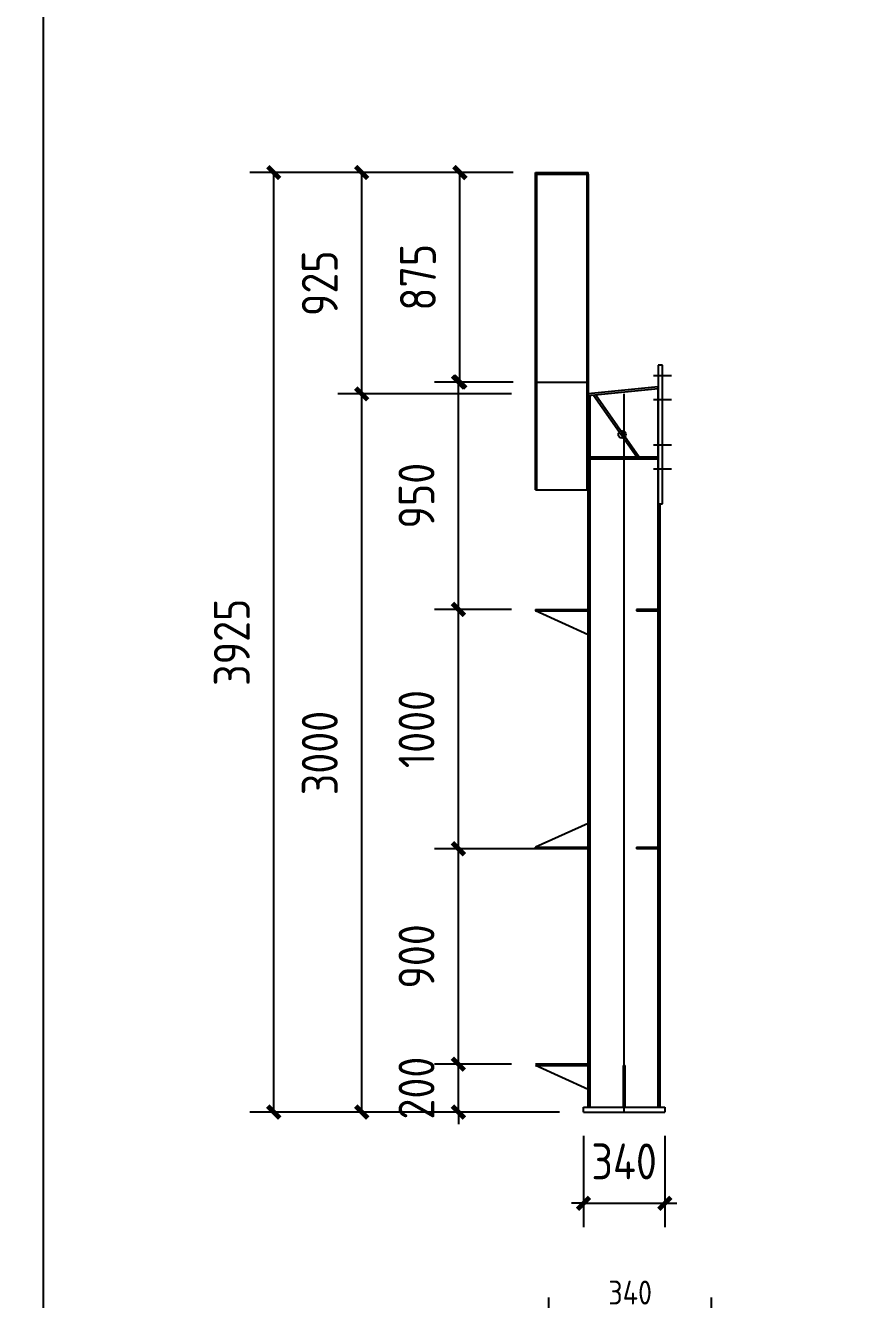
# Model space of a CAD drawing. Extents: x 533809 to 747315, y -17138 to 180511.
# Drawn here: x 640314 to 643759, y 123992 to 129315 of the extents above; entities that cross this region are included whole.
import ezdxf

# ---------------------------------------------------------------- set-up
doc = ezdxf.new("R2010")
doc.units = 0
doc.header["$LTSCALE"] = 1000
doc.header["$MEASUREMENT"] = 0
doc.layers.add('AXIS', color=3, linetype='Continuous')
doc.layers.add('DOTE', color=1, linetype='Continuous')
doc.styles.get("Standard").update_dxf_attribs({"font": 'gbenor.shx', "bigfont": 'gbcbig.shx'})
doc.dimstyles.get("Standard").update_dxf_attribs({"dimscale": 100, "dimtxt": 3.5, "dimasz": 1, "dimexe": 2.5, "dimexo": 3, "dimgap": 1.5, "dimtad": 1, "dimdec": 0, "dimzin": 0, "dimdsep": 46, "dimtxsty": 'Standard', "dimblk": 'ARCHTICK', "dimcen": 0.09, "dimadec": 0, "dimazin": 0, "dimtfac": 1, "dimtdec": 0, "dimtix": 1, "dimtmove": 2, "dimatfit": 3, "dimfxl": 1, "dimtolj": 1, "dimtzin": 0, "dimarcsym": 0})

# ---------------------------------------------------------------- blocks, each defined once
blk = doc.blocks.new('_ArchTick')
at = {"color": 0, "linetype": 'ByBlock', "const_width": 0.4}
blk.add_lwpolyline([(-0.5, -0.5), (0.5, 0.5)], dxfattribs=at)
blk = doc.blocks.new('*D710')
at = {"layer": 'AXIS', "color": 3, "lineweight": -2}
for p, q in [((642343.6, 126875.4), (642021.5, 126875.4)), ((642121.5, 125875.4), (642121.5, 126875.4)), ((642563.6, 125875.4), (642021.5, 125875.4))]:
    blk.add_line(p, q, dxfattribs=at)
at = {"layer": 'Defpoints', "color": 0}
for p in [(642121.5, 126875.4), (642443.6, 126875.4), (642663.6, 125875.4)]:
    blk.add_point(p, dxfattribs=at)
at = {"layer": 'AXIS', "color": 3, "lineweight": -2, "xscale": 50, "yscale": 50, "zscale": 50}
for p, rotation in [((642121.5, 126875.4), 90), ((642121.5, 125875.4), 270)]:
    blk.add_blockref('_ArchTick', p, dxfattribs=dict(at, rotation=rotation))
at = {"layer": 'AXIS', "color": 0, "insert": (641946.5, 126375.4), "char_height": 150, "attachment_point": 5, "rotation": 90}
blk.add_mtext('\\A1;1000', dxfattribs=at)
blk = doc.blocks.new('*D671')
at = {"layer": 'AXIS', "color": 3, "lineweight": -2}
for p, q in [((642343.6, 127775.4), (641617.6, 127775.4)), ((641717.6, 124775.4), (641717.6, 127775.4)), ((642543.6, 124775.4), (641617.6, 124775.4))]:
    blk.add_line(p, q, dxfattribs=at)
at = {"layer": 'Defpoints', "color": 0}
for p in [(641717.6, 127775.4), (642443.6, 127775.4), (642643.6, 124775.4)]:
    blk.add_point(p, dxfattribs=at)
at = {"layer": 'AXIS', "color": 3, "lineweight": -2, "xscale": 50, "yscale": 50, "zscale": 50}
for p, rotation in [((641717.6, 127775.4), 90), ((641717.6, 124775.4), 270)]:
    blk.add_blockref('_ArchTick', p, dxfattribs=dict(at, rotation=rotation))
at = {"layer": 'AXIS', "color": 0, "insert": (641542.6, 126275.4), "char_height": 150, "attachment_point": 5, "rotation": 90}
blk.add_mtext('\\A1;3000', dxfattribs=at)
blk = doc.blocks.new('*D672')
at = {"layer": 'AXIS', "color": 3, "lineweight": -2}
for p, q in [((642343.6, 128700.4), (641617.6, 128700.4)), ((641717.6, 127775.4), (641717.6, 128700.4)), ((642343.6, 127775.4), (641617.6, 127775.4))]:
    blk.add_line(p, q, dxfattribs=at)
at = {"layer": 'Defpoints', "color": 0}
for p in [(641717.6, 128700.4), (642443.6, 128700.4), (642443.6, 127775.4)]:
    blk.add_point(p, dxfattribs=at)
at = {"layer": 'AXIS', "color": 3, "lineweight": -2, "xscale": 50, "yscale": 50, "zscale": 50}
for p, rotation in [((641717.6, 128700.4), 90), ((641717.6, 127775.4), 270)]:
    blk.add_blockref('_ArchTick', p, dxfattribs=dict(at, rotation=rotation))
at = {"layer": 'AXIS', "color": 0, "insert": (641542.6, 128237.9), "char_height": 150, "attachment_point": 5, "rotation": 90}
blk.add_mtext('\\A1;925', dxfattribs=at)
blk = doc.blocks.new('*D673')
at = {"layer": 'AXIS', "color": 3, "lineweight": -2}
for p, q in [((642343.6, 128700.4), (641250.4, 128700.4)), ((641350.4, 124775.4), (641350.4, 128700.4)), ((642543.6, 124775.4), (641250.4, 124775.4))]:
    blk.add_line(p, q, dxfattribs=at)
at = {"layer": 'Defpoints', "color": 0}
for p in [(641350.4, 128700.4), (642443.6, 128700.4), (642643.6, 124775.4)]:
    blk.add_point(p, dxfattribs=at)
at = {"layer": 'AXIS', "color": 3, "lineweight": -2, "xscale": 50, "yscale": 50, "zscale": 50}
for p, rotation in [((641350.4, 128700.4), 90), ((641350.4, 124775.4), 270)]:
    blk.add_blockref('_ArchTick', p, dxfattribs=dict(at, rotation=rotation))
at = {"layer": 'AXIS', "color": 0, "insert": (641175.4, 126737.9), "char_height": 150, "attachment_point": 5, "rotation": 90}
blk.add_mtext('\\A1;3925', dxfattribs=at)
blk = doc.blocks.new('*D674')
at = {"layer": 'AXIS', "color": 3, "lineweight": -2}
for p, q in [((642643.6, 124675.4), (642643.6, 124294.1)), ((642983.6, 124675.4), (642983.6, 124294.1)), ((642643.6, 124394.1), (642593.6, 124394.1)), ((642643.6, 124394.1), (642983.6, 124394.1)), ((642983.6, 124394.1), (643033.6, 124394.1))]:
    blk.add_line(p, q, dxfattribs=at)
at = {"layer": 'Defpoints', "color": 0}
for p in [(642643.6, 124775.4), (642983.6, 124775.4), (642983.6, 124394.1)]:
    blk.add_point(p, dxfattribs=at)
at = {"layer": 'AXIS', "color": 3, "lineweight": -2, "xscale": 50, "yscale": 50, "zscale": 50}
blk.add_blockref('_ArchTick', (642643.6, 124394.1), dxfattribs=at)
at = {"layer": 'AXIS', "color": 3, "lineweight": -2, "xscale": 50, "yscale": 50, "zscale": 50, "rotation": 180}
blk.add_blockref('_ArchTick', (642983.6, 124394.1), dxfattribs=at)
at = {"layer": 'AXIS', "color": 0, "insert": (642813.6, 124569.1), "char_height": 150, "attachment_point": 5}
blk.add_mtext('\\A1;340', dxfattribs=at)
blk = doc.blocks.new('*D657')
at = {"layer": 'AXIS', "color": 3, "lineweight": -2}
for p, q in [((642343.6, 127825.4), (642021.5, 127825.4)), ((642121.5, 126875.4), (642121.5, 127825.4)), ((642343.6, 126875.4), (642021.5, 126875.4))]:
    blk.add_line(p, q, dxfattribs=at)
at = {"layer": 'Defpoints', "color": 0}
for p in [(642121.5, 127825.4), (642443.6, 127825.4), (642443.6, 126875.4)]:
    blk.add_point(p, dxfattribs=at)
at = {"layer": 'AXIS', "color": 3, "lineweight": -2, "xscale": 50, "yscale": 50, "zscale": 50}
for p, rotation in [((642121.5, 127825.4), 90), ((642121.5, 126875.4), 270)]:
    blk.add_blockref('_ArchTick', p, dxfattribs=dict(at, rotation=rotation))
at = {"layer": 'AXIS', "color": 0, "insert": (641946.5, 127350.4), "char_height": 150, "attachment_point": 5, "rotation": 90}
blk.add_mtext('\\A1;950', dxfattribs=at)
blk = doc.blocks.new('*D687')
at = {"color": 3, "lineweight": -2}
for p, q in [((642498.7, 123905), (642498.7, 124001.2)), ((643178.7, 123905), (643178.7, 124001.2)), ((643178.7, 123951.2), (642498.7, 123951.2))]:
    blk.add_line(p, q, dxfattribs=at)
at = {"layer": 'Defpoints', "color": 0}
for p in [(642498.7, 123951.2), (642498.7, 123885), (643178.7, 123885)]:
    blk.add_point(p, dxfattribs=at)
at = {"color": 3, "lineweight": -2, "xscale": 10, "yscale": 10, "zscale": 10, "rotation": 180}
blk.add_blockref('_ArchTick', (642498.7, 123951.2), dxfattribs=at)
at = {"color": 3, "lineweight": -2, "xscale": 10, "yscale": 10, "zscale": 10}
blk.add_blockref('_ArchTick', (643178.7, 123951.2), dxfattribs=at)
at = {"color": 0, "insert": (642838.7, 124021.2), "char_height": 100, "attachment_point": 5}
blk.add_mtext('\\A1;340', dxfattribs=at)
blk = doc.blocks.new('*D1772')
at = {"layer": 'AXIS', "color": 3, "lineweight": -2}
for p, q in [((642343.6, 125875.4), (642021.5, 125875.4)), ((642121.5, 124975.4), (642121.5, 125875.4)), ((642343.6, 124975.4), (642021.5, 124975.4))]:
    blk.add_line(p, q, dxfattribs=at)
at = {"layer": 'Defpoints', "color": 0}
for p in [(642121.5, 125875.4), (642443.6, 125875.4), (642443.6, 124975.4)]:
    blk.add_point(p, dxfattribs=at)
at = {"layer": 'AXIS', "color": 3, "lineweight": -2, "xscale": 50, "yscale": 50, "zscale": 50}
for p, rotation in [((642121.5, 125875.4), 90), ((642121.5, 124975.4), 270)]:
    blk.add_blockref('_ArchTick', p, dxfattribs=dict(at, rotation=rotation))
at = {"layer": 'AXIS', "color": 0, "insert": (641946.5, 125425.4), "char_height": 150, "attachment_point": 5, "rotation": 90}
blk.add_mtext('\\A1;900', dxfattribs=at)
blk = doc.blocks.new('*D1773')
at = {"layer": 'AXIS', "color": 3, "lineweight": -2}
for p, q in [((642121.5, 124975.4), (642121.5, 125025.4)), ((642343.6, 124975.4), (642021.5, 124975.4)), ((642121.5, 124775.4), (642121.5, 124975.4)), ((642543.6, 124775.4), (642021.5, 124775.4)), ((642121.5, 124775.4), (642121.5, 124725.4))]:
    blk.add_line(p, q, dxfattribs=at)
at = {"layer": 'Defpoints', "color": 0}
for p in [(642121.5, 124975.4), (642443.6, 124975.4), (642643.6, 124775.4)]:
    blk.add_point(p, dxfattribs=at)
at = {"layer": 'AXIS', "color": 3, "lineweight": -2, "xscale": 50, "yscale": 50, "zscale": 50}
for p, rotation in [((642121.5, 124975.4), 270), ((642121.5, 124775.4), 90)]:
    blk.add_blockref('_ArchTick', p, dxfattribs=dict(at, rotation=rotation))
at = {"layer": 'AXIS', "color": 0, "insert": (641946.5, 124875.4), "char_height": 150, "attachment_point": 5, "rotation": 90}
blk.add_mtext('\\A1;200', dxfattribs=at)
blk = doc.blocks.new('*D2663')
at = {"layer": 'AXIS', "color": 3, "lineweight": -2}
for p, q in [((642349.6, 128700.4), (642027.5, 128700.4)), ((642127.5, 127825.4), (642127.5, 128700.4)), ((642349.6, 127825.4), (642027.5, 127825.4))]:
    blk.add_line(p, q, dxfattribs=at)
at = {"layer": 'Defpoints', "color": 0}
for p in [(642127.5, 128700.4), (642449.6, 128700.4), (642449.6, 127825.4)]:
    blk.add_point(p, dxfattribs=at)
at = {"layer": 'AXIS', "color": 3, "lineweight": -2, "xscale": 50, "yscale": 50, "zscale": 50}
for p, rotation in [((642127.5, 128700.4), 90), ((642127.5, 127825.4), 270)]:
    blk.add_blockref('_ArchTick', p, dxfattribs=dict(at, rotation=rotation))
at = {"layer": 'AXIS', "color": 0, "insert": (641952.5, 128262.9), "char_height": 150, "attachment_point": 5, "rotation": 90}
blk.add_mtext('\\A1;875', dxfattribs=at)

msp = doc.modelspace()

# ---------------------------------------------------------------- linework, layer by layer
at = {"color": 2}
for p, q in [((642443.6, 128700.4), (642663.6, 128700.4)), ((642443.6, 128694.4), (642443.6, 128700.4)), ((642443.6, 128694.4), (642663.6, 128694.4)), ((642663.6, 128694.4), (642663.6, 128700.4)), ((642973.6, 127896.4), (642955.6, 127896.4)), ((642955.6, 127896.4), (642955.6, 127316.4)), ((643011.6, 127851.4), (642935.6, 127851.4)), ((642663.6, 127775.4), (642663.6, 127375.4)), ((643011.6, 127751.4), (642935.6, 127751.4)), ((643011.6, 127561.4), (642935.6, 127561.4)), ((643011.6, 127461.4), (642935.6, 127461.4)), ((642955.6, 127316.4), (642973.6, 127316.4)), ((642443.6, 126875.4), (642443.6, 126869.4)), ((642443.6, 126875.4), (642663.6, 126875.4)), ((642443.6, 126869.4), (642663.6, 126869.4)), ((642663.6, 126769.4), (642443.6, 126869.4)), ((642663.6, 126869.4), (642663.6, 126769.4)), ((642955.6, 126875.4), (642865.6, 126875.4)), ((642865.6, 126875.4), (642865.6, 126869.4)), ((642865.6, 126869.4), (642955.6, 126869.4)), ((642663.6, 125981.4), (642443.6, 125881.4)), ((642663.6, 125881.4), (642663.6, 125981.4)), ((642443.6, 125875.4), (642443.6, 125881.4)), ((642443.6, 125881.4), (642663.6, 125881.4)), ((642663.6, 125875.4), (642443.6, 125875.4)), ((642865.6, 125881.4), (642955.6, 125881.4)), ((642865.6, 125881.4), (642865.6, 125875.4)), ((642955.6, 125875.4), (642865.6, 125875.4)), ((642663.6, 124975.4), (642443.6, 124975.4)), ((642443.6, 124969.4), (642663.6, 124969.4)), ((642663.6, 124869.4), (642443.6, 124969.4)), ((642663.6, 124969.4), (642663.6, 124869.4)), ((642809.6, 124969.4), (642809.6, 124795.4)), ((642817.6, 124795.4), (642817.6, 124969.4)), ((642643.6, 124775.4), (642643.6, 124795.4)), ((642643.6, 124795.4), (642983.6, 124795.4)), ((642643.6, 124775.4), (642983.6, 124775.4)), ((642809.6, 124795.4), (642817.6, 124795.4)), ((642983.6, 124795.4), (642983.6, 124775.4))]:
    msp.add_line(p, q, dxfattribs=at)
at = {"color": 4}
for p, q in [((642443.6, 127375.4), (642443.6, 128694.4)), ((642449.6, 127375.4), (642449.6, 128694.4)), ((642657.6, 128694.4), (642657.6, 127375.4)), ((642663.6, 128694.4), (642663.6, 127375.4)), ((642443.6, 127375.4), (642663.6, 127375.4))]:
    msp.add_line(p, q, dxfattribs=at)
for p, q in [((642443.6, 127825.4), (642663.6, 127825.4)), ((642955.6, 127804.6), (642663.6, 127775.4)), ((642955.6, 127796.6), (642663.6, 127767.4)), ((642865.9, 127511.1), (642686, 127769.6)), ((642875.6, 127511.1), (642695.1, 127770.5)), ((642955.6, 127511.1), (642671.6, 127511.1)), ((642955.6, 127503.1), (642671.6, 127503.1)), ((642955.6, 127511.1), (642855.6, 127511.1)), ((642809.6, 124969.4), (642817.6, 124969.4))]:
    msp.add_line(p, q)
for points in [[(595839.1, 108862.3), (640389.1, 108862.3), (640389.1, 140362.3), (595839.1, 140362.3)], [(640389.1, 129862.3), (652269.1, 129862.3), (652269.1, 121462.3), (640389.1, 121462.3)]]:
    msp.add_lwpolyline(points, close=True)
msp.add_circle((642804.8, 127605.9), 15.5)
at = {"layer": 'DOTE', "color": 2}
msp.add_line((642973.6, 127316.4), (642973.6, 127896.4), dxfattribs=at)
at = {"layer": 'DOTE', "color": 0}
for p, q in [((642955.6, 124795.4), (642955.6, 127804.6)), ((642663.6, 124795.4), (642663.6, 127775.4)), ((642671.6, 124795.4), (642671.6, 127768.2)), ((642963.6, 124795.4), (642963.6, 127316.4))]:
    msp.add_line(p, q, dxfattribs=at)
at = {"layer": 'DOTE'}
msp.add_line((642813.6, 124775.4), (642813.6, 127775.4), dxfattribs=at)

# ---------------------------------------------------------------- dimensions: what is measured, and where the dimension line sits
dim = msp.add_aligned_dim(p1=(643178.7, 123885), p2=(642498.7, 123885), distance=-66.2, dimstyle='Standard', override={"dimtxt": 1, "dimasz": 0.1, "dimexe": 0.5, "dimexo": 0.2, "dimgap": 0.2, "dimlfac": 0.5, "dimclrd": 3, "dimclre": 3})
dim.commit()
dim.dimension.update_dxf_attribs({"geometry": '*D687', "text_midpoint": (642838.7, 124021.2)})
at = {"layer": 'AXIS', "color": 0}
for base, p1, p2, picture, middle in [((641350.4, 128700.4), (642643.6, 124775.4), (642443.6, 128700.4), '*D673', (641175.4, 126737.9)), ((641717.6, 128700.4), (642443.6, 127775.4), (642443.6, 128700.4), '*D672', (641542.6, 128237.9)), ((642127.5, 128700.4), (642449.6, 127825.4), (642449.6, 128700.4), '*D2663', (641952.5, 128262.9)), ((642121.5, 127825.4), (642443.6, 126875.4), (642443.6, 127825.4), '*D657', (641946.5, 127350.4)), ((641717.6, 127775.4), (642643.6, 124775.4), (642443.6, 127775.4), '*D671', (641542.6, 126275.4)), ((642121.5, 126875.4), (642663.6, 125875.4), (642443.6, 126875.4), '*D710', (641946.5, 126375.4)), ((642121.5, 125875.4), (642443.6, 124975.4), (642443.6, 125875.4), '*D1772', (641946.5, 125425.4)), ((642121.5, 124975.4), (642643.6, 124775.4), (642443.6, 124975.4), '*D1773', (641946.5, 124875.4))]:
    dim = msp.add_linear_dim(base=base, p1=p1, p2=p2, angle=90, dimstyle='Standard', override={"dimtxt": 1.5, "dimasz": 0.5, "dimexe": 1, "dimexo": 1, "dimgap": 1, "dimclrd": 3, "dimclre": 3}, dxfattribs=at)
    dim.commit()
    dim.dimension.update_dxf_attribs({"geometry": picture, "text_midpoint": middle})
dim = msp.add_linear_dim(base=(642983.6, 124394.1), p1=(642643.6, 124775.4), p2=(642983.6, 124775.4), dimstyle='Standard', override={"dimtxt": 1.5, "dimasz": 0.5, "dimexe": 1, "dimexo": 1, "dimgap": 1, "dimclrd": 3, "dimclre": 3}, dxfattribs=at)
dim.commit()
dim.dimension.update_dxf_attribs({"geometry": '*D674', "text_midpoint": (642813.6, 124569.1)})

doc.saveas('drawing.dxf')
